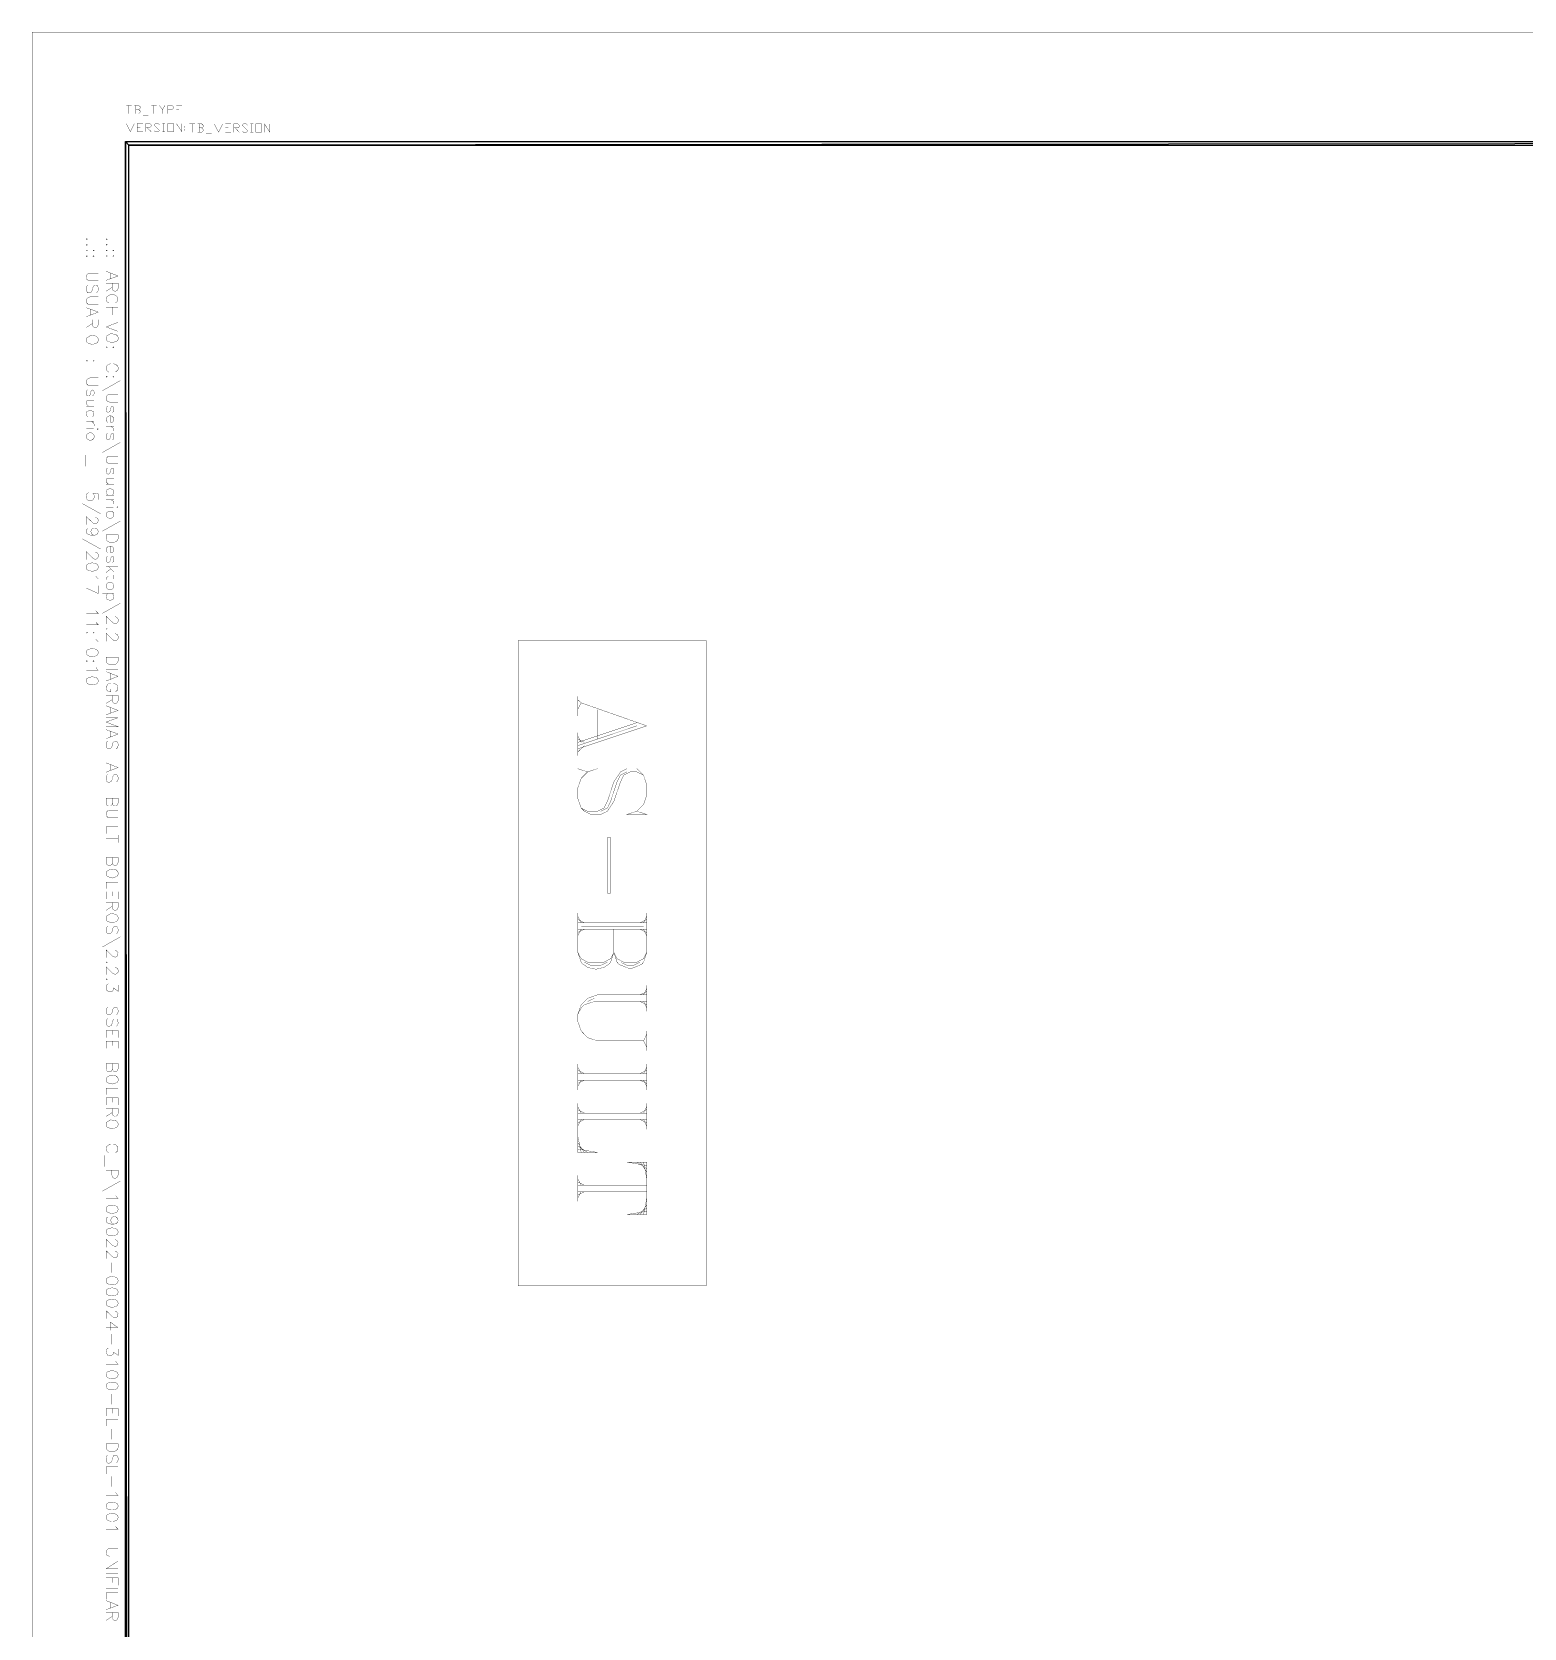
# Model space of a CAD drawing. Extents: x 0.1 to 11.6, y 0.2 to 16.4.
# Drawn here: x 0.125 to 4.391, y 11.799 to 16.364 of the extents above; entities that cross this region are included whole.
import ezdxf

# ---------------------------------------------------------------- set-up
doc = ezdxf.new("R2010")
doc.units = 0
doc.header["$MEASUREMENT"] = 0

msp = doc.modelspace()

# ---------------------------------------------------------------- linework, layer by layer
at = {"color": 0, "const_width": 0.000833}
for points in [[(0.125, 0.1875), (11.5667, 0.1875), (11.5667, 16.3633), (0.125, 16.3633), (0.125, 0.1875)], [(0.529189, 16.0783), (0.513346, 16.0783), (0.513346, 16.1017), (0.529189, 16.1017), (0.529189, 16.0783)], [(0.513346, 16.0783), (0.513346, 16.0783)], [(0.780817, 16.0767), (0.764974, 16.0767), (0.764974, 16.1008), (0.780817, 16.1008), (0.780817, 16.0767)], [(0.764974, 16.0767), (0.764974, 16.0767)], [(0.283311, 15.7708), (0.281685, 15.7725), (0.280003, 15.7708), (0.281685, 15.7692), (0.283311, 15.7708)], [(0.283311, 15.755), (0.281685, 15.7567), (0.280003, 15.755), (0.281685, 15.7533), (0.283311, 15.755)], [(0.340007, 15.7708), (0.338325, 15.7725), (0.336643, 15.7708), (0.338325, 15.7692), (0.340007, 15.7708)], [(0.340007, 15.755), (0.338325, 15.7567), (0.336643, 15.755), (0.338325, 15.7533), (0.340007, 15.755)], [(0.283311, 15.7392), (0.281685, 15.74), (0.280003, 15.7392), (0.281685, 15.7375), (0.283311, 15.7392)], [(0.283311, 15.7225), (0.281685, 15.7242), (0.280003, 15.7225), (0.281685, 15.7208), (0.283311, 15.7225)], [(0.302518, 15.7392), (0.300836, 15.74), (0.299154, 15.7392), (0.300836, 15.7375), (0.302518, 15.7392)], [(0.302518, 15.7225), (0.300836, 15.7242), (0.299154, 15.7225), (0.300836, 15.7208), (0.302518, 15.7225)], [(0.340007, 15.7392), (0.338325, 15.74), (0.336643, 15.7392), (0.338325, 15.7375), (0.340007, 15.7392)], [(0.340007, 15.7225), (0.338325, 15.7242), (0.336643, 15.7225), (0.338325, 15.7208), (0.340007, 15.7225)], [(0.359158, 15.7392), (0.357476, 15.74), (0.355849, 15.7392), (0.357476, 15.7375), (0.359158, 15.7392)], [(0.359158, 15.7225), (0.357476, 15.7242), (0.355849, 15.7225), (0.357476, 15.7208), (0.359158, 15.7225)], [(0.314182, 15.4858), (0.3125, 15.4892), (0.30919, 15.4925), (0.306913, 15.494), (0.292751, 15.4957), (0.281033, 15.4886), (0.280003, 15.4858), (0.280003, 15.48), (0.281685, 15.4767), (0.283475, 15.4744), (0.297092, 15.4697), (0.310656, 15.4744), (0.3125, 15.4767), (0.314182, 15.48), (0.314182, 15.4858)], [(0.370822, 15.4908), (0.36914, 15.4942), (0.365831, 15.4975), (0.363553, 15.499), (0.349447, 15.5007), (0.337674, 15.4936), (0.336643, 15.4908), (0.336643, 15.4842), (0.338325, 15.4817), (0.340115, 15.4794), (0.353733, 15.4747), (0.367296, 15.4794), (0.36914, 15.4817), (0.370822, 15.4842), (0.370822, 15.4908)], [(0.340007, 15.4617), (0.338325, 15.4633), (0.336643, 15.4617), (0.338325, 15.46), (0.340007, 15.4617)], [(0.359158, 15.4617), (0.357476, 15.4633), (0.355849, 15.4617), (0.357476, 15.46), (0.359158, 15.4617)], [(0.283311, 15.4233), (0.281685, 15.4242), (0.280003, 15.4233), (0.281685, 15.4217), (0.283311, 15.4233)], [(0.302518, 15.4233), (0.300836, 15.4242), (0.299154, 15.4233), (0.300836, 15.4217), (0.302518, 15.4233)], [(0.340007, 15.3775), (0.338325, 15.3792), (0.336643, 15.3775), (0.338325, 15.3758), (0.340007, 15.3775)], [(0.359158, 15.3775), (0.357476, 15.3792), (0.355849, 15.3775), (0.357476, 15.3758), (0.359158, 15.3775)], [(0.302518, 15.2092), (0.300836, 15.2125), (0.297526, 15.2158), (0.293349, 15.2175), (0.289985, 15.2175), (0.284993, 15.2158), (0.281685, 15.2125), (0.280003, 15.2092), (0.280003, 15.2042), (0.281685, 15.2008), (0.284993, 15.1975), (0.289985, 15.1958), (0.293349, 15.1958), (0.297526, 15.1975), (0.300836, 15.2008), (0.302518, 15.2042), (0.302518, 15.2092)], [(0.3125, 15.23), (0.310818, 15.2283), (0.3125, 15.2267), (0.314182, 15.2283), (0.3125, 15.23)], [(0.359158, 14.9858), (0.357476, 14.9892), (0.354167, 14.9925), (0.352268, 14.9929), (0.343696, 14.9931), (0.337349, 14.9881), (0.336643, 14.9858), (0.336643, 14.9808), (0.338325, 14.9775), (0.341689, 14.9742), (0.346679, 14.9725), (0.349989, 14.9725), (0.354167, 14.9742), (0.357476, 14.9775), (0.359158, 14.9808), (0.359158, 14.9858)], [(0.36914, 15.0067), (0.367512, 15.005), (0.36914, 15.0033), (0.370822, 15.005), (0.36914, 15.0067)], [(0.336643, 14.9258), (0.370822, 14.9258), (0.370822, 14.9142), (0.36914, 14.9092), (0.365831, 14.9067), (0.362522, 14.905), (0.357476, 14.9033), (0.349989, 14.9033), (0.344997, 14.905), (0.341689, 14.9067), (0.338325, 14.9092), (0.336643, 14.9142), (0.336643, 14.9258)], [(0.314182, 14.835), (0.3125, 14.84), (0.307508, 14.8433), (0.299154, 14.845), (0.294976, 14.845), (0.286675, 14.8433), (0.281685, 14.84), (0.280003, 14.835), (0.280003, 14.8317), (0.281685, 14.8267), (0.286675, 14.8233), (0.294976, 14.8217), (0.299154, 14.8217), (0.307508, 14.8233), (0.3125, 14.8267), (0.314182, 14.8317), (0.314182, 14.835)], [(0.359158, 14.7817), (0.357476, 14.785), (0.354167, 14.7883), (0.349989, 14.79), (0.346679, 14.79), (0.341689, 14.7883), (0.338325, 14.785), (0.336643, 14.7817), (0.336643, 14.7767), (0.338325, 14.7733), (0.341689, 14.77), (0.346679, 14.7683), (0.349989, 14.7683), (0.354167, 14.77), (0.357476, 14.7733), (0.359158, 14.7767), (0.359158, 14.7817)], [(0.340007, 14.6567), (0.338325, 14.6583), (0.336643, 14.6567), (0.338325, 14.655), (0.340007, 14.6567)], [(0.283311, 14.6458), (0.281685, 14.6475), (0.280003, 14.6458), (0.281685, 14.6442), (0.283311, 14.6458)], [(0.302518, 14.6458), (0.300836, 14.6475), (0.299154, 14.6458), (0.300836, 14.6442), (0.302518, 14.6458)], [(0.283311, 14.5642), (0.281685, 14.5658), (0.280003, 14.5642), (0.281685, 14.5625), (0.283311, 14.5642)], [(0.314182, 14.5908), (0.3125, 14.595), (0.307508, 14.5983), (0.299154, 14.6), (0.294976, 14.6), (0.286675, 14.5983), (0.281685, 14.595), (0.280003, 14.5908), (0.280003, 14.5875), (0.281685, 14.5825), (0.286675, 14.5792), (0.294976, 14.5775), (0.299154, 14.5775), (0.307508, 14.5792), (0.3125, 14.5825), (0.314182, 14.5875), (0.314182, 14.5908)], [(0.302518, 14.5642), (0.300836, 14.5658), (0.299154, 14.5642), (0.300836, 14.5625), (0.302518, 14.5642)], [(0.336643, 14.5758), (0.370822, 14.5758), (0.370822, 14.5642), (0.36914, 14.56), (0.365831, 14.5567), (0.362522, 14.555), (0.357476, 14.5533), (0.349989, 14.5533), (0.344997, 14.555), (0.341689, 14.5567), (0.338325, 14.56), (0.336643, 14.5642), (0.336643, 14.5758)], [(0.314182, 14.5092), (0.3125, 14.5142), (0.307508, 14.5175), (0.299154, 14.5192), (0.294976, 14.5192), (0.286675, 14.5175), (0.281685, 14.5142), (0.280003, 14.5092), (0.280003, 14.5058), (0.281685, 14.5017), (0.286675, 14.4983), (0.294976, 14.4967), (0.299154, 14.4967), (0.307508, 14.4983), (0.3125, 14.5017), (0.314182, 14.5058), (0.314182, 14.5092)], [(0.370822, 13.96), (0.36914, 13.9633), (0.365831, 13.9667), (0.363553, 13.9682), (0.349447, 13.9699), (0.337674, 13.9628), (0.336643, 13.96), (0.336643, 13.9542), (0.338325, 13.9508), (0.340115, 13.9485), (0.353733, 13.9439), (0.367296, 13.9485), (0.36914, 13.9508), (0.370822, 13.9542), (0.370822, 13.96)], [(0.370822, 13.8325), (0.36914, 13.8358), (0.365831, 13.8391), (0.363553, 13.8407), (0.349447, 13.8423), (0.337674, 13.8353), (0.336643, 13.8325), (0.336643, 13.8258), (0.338325, 13.8225), (0.340115, 13.8202), (0.353733, 13.8155), (0.367296, 13.8202), (0.36914, 13.8225), (0.370822, 13.8258), (0.370822, 13.8325)], [(0.340007, 13.7025), (0.338325, 13.7042), (0.336643, 13.7025), (0.338325, 13.7008), (0.340007, 13.7025)], [(0.340007, 13.6541), (0.338325, 13.6558), (0.336643, 13.6541), (0.338325, 13.6525), (0.340007, 13.6541)], [(0.370822, 13.3708), (0.36914, 13.3741), (0.365831, 13.3775), (0.363553, 13.3791), (0.349447, 13.3807), (0.337674, 13.3736), (0.336643, 13.3708), (0.336643, 13.3642), (0.338325, 13.3608), (0.339844, 13.3588), (0.353733, 13.3548), (0.367567, 13.3588), (0.36914, 13.3608), (0.370822, 13.3642), (0.370822, 13.3708)], [(0.370822, 13.2425), (0.36914, 13.2458), (0.365831, 13.2491), (0.363553, 13.2507), (0.349447, 13.2523), (0.337674, 13.2453), (0.336643, 13.2425), (0.336643, 13.2367), (0.338325, 13.2333), (0.340115, 13.2311), (0.353733, 13.2264), (0.367296, 13.2311), (0.36914, 13.2333), (0.370822, 13.2367), (0.370822, 13.2425)], [(0.370822, 12.9983), (0.36914, 13.0033), (0.36415, 13.0067), (0.355849, 13.0083), (0.351671, 13.0083), (0.343317, 13.0067), (0.338325, 13.0033), (0.336643, 12.9983), (0.336643, 12.995), (0.338325, 12.99), (0.343317, 12.9867), (0.351671, 12.985), (0.355849, 12.985), (0.36415, 12.9867), (0.36914, 12.99), (0.370822, 12.995), (0.370822, 12.9983)], [(0.370822, 12.9333), (0.36914, 12.9383), (0.36415, 12.9417), (0.355849, 12.9433), (0.351671, 12.9433), (0.343317, 12.9417), (0.338325, 12.9383), (0.336643, 12.9333), (0.336643, 12.93), (0.338325, 12.9258), (0.343317, 12.9225), (0.351671, 12.9208), (0.355849, 12.9208), (0.36415, 12.9225), (0.36914, 12.9258), (0.370822, 12.93), (0.370822, 12.9333)], [(0.370822, 12.7942), (0.36914, 12.7992), (0.36415, 12.8025), (0.355849, 12.8041), (0.351671, 12.8041), (0.343317, 12.8025), (0.338325, 12.7992), (0.336643, 12.7942), (0.336643, 12.7908), (0.338325, 12.7858), (0.343317, 12.7825), (0.351671, 12.7816), (0.355849, 12.7816), (0.36415, 12.7825), (0.36914, 12.7858), (0.370822, 12.7908), (0.370822, 12.7942)], [(0.370822, 12.7617), (0.36914, 12.7667), (0.36415, 12.77), (0.355849, 12.7717), (0.351671, 12.7717), (0.343317, 12.77), (0.338325, 12.7667), (0.336643, 12.7617), (0.336643, 12.7583), (0.338325, 12.7533), (0.340386, 12.7519), (0.353733, 12.7491), (0.367025, 12.7519), (0.36914, 12.7533), (0.370822, 12.7583), (0.370822, 12.7617)], [(0.370822, 12.7292), (0.36914, 12.7342), (0.36415, 12.7375), (0.355849, 12.7392), (0.351671, 12.7392), (0.343317, 12.7375), (0.338325, 12.7342), (0.336643, 12.7292), (0.336643, 12.7258), (0.338325, 12.7217), (0.343317, 12.7183), (0.351671, 12.7166), (0.355849, 12.7166), (0.36415, 12.7183), (0.36914, 12.7217), (0.370822, 12.7258), (0.370822, 12.7292)], [(0.370822, 12.525), (0.36914, 12.53), (0.36415, 12.5333), (0.355849, 12.535), (0.351671, 12.535), (0.343317, 12.5333), (0.338325, 12.53), (0.336643, 12.525), (0.336643, 12.5225), (0.338325, 12.5175), (0.343317, 12.5142), (0.351671, 12.5125), (0.355849, 12.5125), (0.36415, 12.5142), (0.36914, 12.5175), (0.370822, 12.5225), (0.370822, 12.525)], [(0.370822, 12.4933), (0.36914, 12.4975), (0.36415, 12.5008), (0.355849, 12.5025), (0.351671, 12.5025), (0.343317, 12.5008), (0.338325, 12.4975), (0.336643, 12.4933), (0.336643, 12.49), (0.338325, 12.485), (0.343317, 12.4817), (0.351671, 12.48), (0.355849, 12.48), (0.36415, 12.4817), (0.36914, 12.485), (0.370822, 12.49), (0.370822, 12.4933)], [(0.336643, 12.3258), (0.370822, 12.3258), (0.370822, 12.315), (0.36914, 12.31), (0.365831, 12.3066), (0.362522, 12.305), (0.357476, 12.3033), (0.349989, 12.3033), (0.344997, 12.305), (0.341689, 12.3066), (0.338325, 12.31), (0.336643, 12.315), (0.336643, 12.3258)], [(0.370822, 12.15), (0.36914, 12.1541), (0.36415, 12.1575), (0.355849, 12.1592), (0.351671, 12.1592), (0.343317, 12.1575), (0.338325, 12.1541), (0.336643, 12.15), (0.336643, 12.1467), (0.338325, 12.1417), (0.343317, 12.1383), (0.351671, 12.1367), (0.355849, 12.1367), (0.36415, 12.1383), (0.36914, 12.1417), (0.370822, 12.1467), (0.370822, 12.15)], [(0.370822, 12.1175), (0.36914, 12.1216), (0.36415, 12.125), (0.355849, 12.1266), (0.351671, 12.1266), (0.343317, 12.125), (0.338325, 12.1216), (0.336643, 12.1175), (0.336643, 12.1142), (0.338325, 12.1092), (0.343317, 12.1058), (0.351671, 12.1042), (0.355849, 12.1042), (0.36415, 12.1058), (0.36914, 12.1092), (0.370822, 12.1142), (0.370822, 12.1175)]]:
    msp.add_lwpolyline(points, close=True, dxfattribs=at)
for points in [[(0.394151, 16.1533), (0.409993, 16.1533)], [(0.401693, 16.1533), (0.401693, 16.13)], [(0.430012, 16.1417), (0.43419, 16.1458), (0.43419, 16.15), (0.430012, 16.1533), (0.417481, 16.1533)], [(0.417481, 16.13), (0.430012, 16.13), (0.43419, 16.1342), (0.43419, 16.1375), (0.430012, 16.1417), (0.421658, 16.1417)], [(0.421658, 16.1533), (0.421658, 16.13)], [(0.441678, 16.1258), (0.457519, 16.1258)], [(0.465821, 16.1533), (0.481662, 16.1533)], [(0.473307, 16.1533), (0.473307, 16.13)], [(0.48915, 16.1533), (0.497504, 16.1417), (0.497504, 16.13)], [(0.497504, 16.1417), (0.504992, 16.1533)], [(0.513346, 16.13), (0.513346, 16.1533), (0.525011, 16.1533), (0.529189, 16.15), (0.529189, 16.1458), (0.525011, 16.1417), (0.513346, 16.1417)], [(0.537489, 16.13), (0.537489, 16.1533), (0.553331, 16.1533)], [(0.537489, 16.1417), (0.544976, 16.1417)], [(0.537489, 16.13), (0.553331, 16.13)], [(0.394151, 16.1017), (0.405817, 16.0783), (0.417481, 16.1017)], [(0.425836, 16.0783), (0.425836, 16.1017), (0.441678, 16.1017)], [(0.425836, 16.09), (0.43419, 16.09)], [(0.425836, 16.0783), (0.441678, 16.0783)], [(0.449978, 16.0783), (0.449978, 16.1017), (0.461643, 16.1017), (0.465821, 16.0975), (0.465821, 16.0942), (0.461643, 16.09), (0.449978, 16.09)], [(0.453342, 16.09), (0.465821, 16.0783)], [(0.473307, 16.0817), (0.477485, 16.0783), (0.48584, 16.0783), (0.48915, 16.0817), (0.473307, 16.0975), (0.477485, 16.1017), (0.48584, 16.1017), (0.48915, 16.0975)], [(0.497504, 16.1017), (0.504992, 16.1017)], [(0.497504, 16.0783), (0.504992, 16.0783)], [(0.501682, 16.1017), (0.501682, 16.0783)], [(0.537489, 16.0783), (0.537489, 16.1017), (0.553331, 16.0783), (0.553331, 16.1017)], [(0.560818, 16.0942), (0.560818, 16.09)], [(0.560818, 16.0858), (0.560818, 16.0817)], [(0.574164, 16.1008), (0.590821, 16.1008)], [(0.582519, 16.1008), (0.582519, 16.0767)], [(0.610026, 16.0892), (0.61415, 16.0925), (0.61415, 16.0967), (0.610026, 16.1008), (0.598307, 16.1008)], [(0.598307, 16.0767), (0.610026, 16.0767), (0.61415, 16.0808), (0.61415, 16.085), (0.610026, 16.0892), (0.602485, 16.0892)], [(0.602485, 16.1008), (0.602485, 16.0767)], [(0.622504, 16.0733), (0.638346, 16.0733)], [(0.645833, 16.1008), (0.658311, 16.0767), (0.669976, 16.1008)], [(0.677518, 16.0767), (0.677518, 16.1008), (0.694174, 16.1008)], [(0.677518, 16.0892), (0.685818, 16.0892)], [(0.677518, 16.0767), (0.694174, 16.0767)], [(0.70166, 16.0767), (0.70166, 16.1008), (0.713325, 16.1008), (0.717503, 16.0967), (0.717503, 16.0925), (0.713325, 16.0892), (0.70166, 16.0892)], [(0.705838, 16.0892), (0.717503, 16.0767)], [(0.725857, 16.0808), (0.729167, 16.0767), (0.737522, 16.0767), (0.741644, 16.0808), (0.725857, 16.0967), (0.729167, 16.1008), (0.737522, 16.1008), (0.741644, 16.0967)], [(0.749186, 16.1008), (0.757488, 16.1008)], [(0.749186, 16.0767), (0.757488, 16.0767)], [(0.75331, 16.1008), (0.75331, 16.0767)], [(0.789171, 16.0767), (0.789171, 16.1008), (0.805012, 16.0767), (0.805012, 16.1008)], [(0.314182, 15.6742), (0.289985, 15.6742), (0.284993, 15.6725), (0.281685, 15.6692), (0.280003, 15.6642), (0.280003, 15.6608), (0.281685, 15.6558), (0.284993, 15.6533), (0.289985, 15.6517), (0.314182, 15.6517)], [(0.336643, 15.6792), (0.370822, 15.6658), (0.336643, 15.6533)], [(0.348307, 15.6742), (0.348307, 15.6575)], [(0.30919, 15.6175), (0.3125, 15.6208), (0.314182, 15.625), (0.314182, 15.6317), (0.3125, 15.6367), (0.30919, 15.64), (0.305826, 15.64), (0.302518, 15.6383), (0.300836, 15.6367), (0.299154, 15.6333), (0.296658, 15.6242), (0.294976, 15.6208), (0.293349, 15.6192), (0.289985, 15.6175), (0.284993, 15.6175), (0.281685, 15.6208), (0.280003, 15.625), (0.280003, 15.6317), (0.281685, 15.6367), (0.284993, 15.64)], [(0.336643, 15.645), (0.370822, 15.645), (0.370822, 15.63), (0.36914, 15.625), (0.367512, 15.6242), (0.36415, 15.6225), (0.36084, 15.6225), (0.357476, 15.6242), (0.355849, 15.625), (0.354167, 15.63), (0.354167, 15.645)], [(0.354167, 15.6333), (0.336643, 15.6225)], [(0.362522, 15.5883), (0.365831, 15.59), (0.36914, 15.5933), (0.370335, 15.595), (0.370335, 15.6037), (0.364312, 15.6103), (0.362522, 15.6108), (0.357476, 15.6125), (0.349989, 15.6125), (0.347657, 15.6121), (0.338271, 15.6058), (0.33686, 15.5956), (0.338325, 15.5933), (0.341689, 15.59), (0.344997, 15.5883)], [(0.314182, 15.6058), (0.289985, 15.6058), (0.284993, 15.6042), (0.281685, 15.6008), (0.280003, 15.5967), (0.280003, 15.5933), (0.281685, 15.5883), (0.284993, 15.585), (0.289985, 15.5833), (0.314182, 15.5833)], [(0.280003, 15.575), (0.314182, 15.5625), (0.280003, 15.5492)], [(0.291667, 15.57), (0.291667, 15.5542)], [(0.370822, 15.5767), (0.336643, 15.5767)], [(0.354167, 15.5767), (0.354167, 15.5542)], [(0.280003, 15.5408), (0.314182, 15.5408), (0.314182, 15.5267), (0.3125, 15.5217), (0.310818, 15.52), (0.307508, 15.5183), (0.304144, 15.5183), (0.300836, 15.52), (0.299154, 15.5217), (0.297526, 15.5267), (0.297526, 15.5408)], [(0.297526, 15.53), (0.280003, 15.5183)], [(0.370822, 15.5333), (0.336643, 15.52), (0.370822, 15.5075)], [(0.370822, 15.5542), (0.336643, 15.5542)], [(0.370822, 15.5408), (0.336643, 15.5408)], [(0.314182, 15.5075), (0.280003, 15.5075)], [(0.362522, 15.3908), (0.365831, 15.3925), (0.36914, 15.3958), (0.370822, 15.3983), (0.370822, 15.405), (0.36914, 15.4083), (0.365831, 15.4117), (0.362522, 15.4133), (0.357476, 15.415), (0.349989, 15.415), (0.344997, 15.4133), (0.341689, 15.4117), (0.338325, 15.4083), (0.336643, 15.405), (0.336643, 15.3983), (0.338325, 15.3958), (0.341689, 15.3925), (0.344997, 15.3908)], [(0.314182, 15.3742), (0.289985, 15.3742), (0.284993, 15.3725), (0.281685, 15.3692), (0.280003, 15.365), (0.280003, 15.3617), (0.281685, 15.3567), (0.284993, 15.3533), (0.289985, 15.3517), (0.314182, 15.3517)], [(0.297526, 15.3225), (0.300836, 15.3242), (0.302518, 15.3292), (0.302518, 15.3342), (0.300836, 15.3383), (0.297526, 15.34), (0.294976, 15.3383), (0.293349, 15.3358), (0.291667, 15.3275), (0.289985, 15.3242), (0.286675, 15.3225), (0.284993, 15.3225), (0.281685, 15.3242), (0.280003, 15.3292), (0.280003, 15.3342), (0.281685, 15.3383), (0.284993, 15.34)], [(0.377496, 15.3667), (0.325846, 15.3375)], [(0.302518, 15.3108), (0.286675, 15.3108), (0.281685, 15.3092), (0.280003, 15.3067), (0.280003, 15.3017), (0.281685, 15.2983), (0.286675, 15.2933)], [(0.302518, 15.2933), (0.280003, 15.2933)], [(0.370822, 15.3275), (0.346679, 15.3275), (0.341689, 15.3258), (0.338325, 15.3225), (0.336643, 15.3175), (0.336643, 15.3142), (0.338325, 15.3092), (0.341689, 15.3067), (0.346679, 15.305), (0.370822, 15.305)], [(0.354167, 15.2758), (0.357476, 15.2775), (0.359158, 15.2817), (0.359158, 15.2867), (0.357476, 15.2917), (0.354167, 15.2933), (0.351671, 15.2917), (0.349989, 15.2883), (0.348307, 15.2808), (0.346679, 15.2775), (0.343317, 15.2758), (0.341689, 15.2758), (0.338325, 15.2775), (0.336643, 15.2817), (0.336643, 15.2867), (0.338325, 15.2917), (0.341689, 15.2933)], [(0.302518, 15.2625), (0.280003, 15.2625)], [(0.302518, 15.25), (0.280003, 15.25)], [(0.297526, 15.2625), (0.300836, 15.2658), (0.302029, 15.2682), (0.30089, 15.2779), (0.291233, 15.2819), (0.281575, 15.2779), (0.280436, 15.2683), (0.281685, 15.2658), (0.284993, 15.2625)], [(0.293349, 15.25), (0.297526, 15.2483), (0.300836, 15.245), (0.302518, 15.2417), (0.302518, 15.2367)], [(0.349989, 15.2658), (0.349989, 15.2467), (0.353353, 15.2467), (0.355849, 15.2483), (0.357476, 15.25), (0.359158, 15.2525), (0.359158, 15.2575), (0.357476, 15.2608), (0.354167, 15.2642), (0.349989, 15.2658), (0.346679, 15.2658), (0.341689, 15.2642), (0.338325, 15.2608), (0.336643, 15.2575), (0.336643, 15.2525), (0.338325, 15.25), (0.341689, 15.2467)], [(0.300836, 15.2283), (0.280003, 15.2283)], [(0.359158, 15.235), (0.336643, 15.235)], [(0.354167, 15.1975), (0.357476, 15.1992), (0.359158, 15.2042), (0.359158, 15.2092), (0.357476, 15.2142), (0.354167, 15.2158), (0.351671, 15.2142), (0.349989, 15.2108), (0.348307, 15.2025), (0.346679, 15.1992), (0.343317, 15.1975), (0.341689, 15.1975), (0.338325, 15.1992), (0.336643, 15.2042), (0.336643, 15.2092), (0.338325, 15.2142), (0.341689, 15.2158)], [(0.349989, 15.235), (0.354167, 15.2333), (0.357476, 15.23), (0.359158, 15.2267), (0.359158, 15.2225)], [(0.377496, 15.19), (0.325846, 15.1608)], [(0.276693, 15.1542), (0.276693, 15.1217)], [(0.370822, 15.1508), (0.346679, 15.1508), (0.341689, 15.1492), (0.338325, 15.1458), (0.336643, 15.1408), (0.336643, 15.1375), (0.338325, 15.1333), (0.341689, 15.13), (0.346679, 15.1283), (0.370822, 15.1283)], [(0.354167, 15.0992), (0.357476, 15.1008), (0.359158, 15.1058), (0.359158, 15.11), (0.357476, 15.115), (0.354167, 15.1167), (0.351671, 15.115), (0.349989, 15.1117), (0.348307, 15.1042), (0.346679, 15.1008), (0.343317, 15.0992), (0.341689, 15.0992), (0.338325, 15.1008), (0.336643, 15.1058), (0.336643, 15.11), (0.338325, 15.115), (0.341689, 15.1167)], [(0.359158, 15.0875), (0.343317, 15.0875), (0.338325, 15.0858), (0.336643, 15.0825), (0.336643, 15.0783), (0.338325, 15.075), (0.343317, 15.07)], [(0.359158, 15.07), (0.336643, 15.07)], [(0.314182, 15.0258), (0.314182, 15.0425), (0.299154, 15.0442), (0.300836, 15.0425), (0.302518, 15.0375), (0.302518, 15.0325), (0.300836, 15.0275), (0.297526, 15.0242), (0.293349, 15.0225), (0.289985, 15.0225), (0.284993, 15.0242), (0.281685, 15.0275), (0.280003, 15.0325), (0.280003, 15.0375), (0.281685, 15.0425), (0.283311, 15.0442), (0.286675, 15.0458)], [(0.359158, 15.0392), (0.336643, 15.0392)], [(0.359158, 15.0258), (0.336643, 15.0258)], [(0.354167, 15.0392), (0.357476, 15.0425), (0.358561, 15.0449), (0.35726, 15.0543), (0.347874, 15.0582), (0.338433, 15.0542), (0.337185, 15.0449), (0.338325, 15.0425), (0.341689, 15.0392)], [(0.349989, 15.0258), (0.354167, 15.0242), (0.357476, 15.0217), (0.359158, 15.0183), (0.359158, 15.0133)], [(0.320856, 14.9858), (0.268337, 15.015)], [(0.305826, 14.9758), (0.307508, 14.9758), (0.309462, 14.9751), (0.314128, 14.9693), (0.313151, 14.9611), (0.306586, 14.9565), (0.298449, 14.9597), (0.296658, 14.9617), (0.280003, 14.9775), (0.280003, 14.955)], [(0.357476, 15.005), (0.336643, 15.005)], [(0.302518, 14.9242), (0.297526, 14.9258), (0.294976, 14.9292), (0.293349, 14.9342), (0.293349, 14.9358), (0.294976, 14.94), (0.297526, 14.9433), (0.302518, 14.945), (0.304144, 14.945), (0.30919, 14.9433), (0.3125, 14.94), (0.314182, 14.9358), (0.314182, 14.9342), (0.3125, 14.9292), (0.30919, 14.9258), (0.302518, 14.9242), (0.294976, 14.9242), (0.286675, 14.9258), (0.281685, 14.9292), (0.280003, 14.9342), (0.280003, 14.9367), (0.281685, 14.9417), (0.284993, 14.9433)], [(0.377496, 14.965), (0.325846, 14.9358)], [(0.320856, 14.885), (0.268337, 14.9142)], [(0.349989, 14.8933), (0.349989, 14.8742), (0.353353, 14.8742), (0.355849, 14.8758), (0.357476, 14.8775), (0.359158, 14.88), (0.359158, 14.885), (0.357476, 14.8883), (0.354167, 14.8917), (0.349989, 14.8933), (0.346679, 14.8933), (0.341689, 14.8917), (0.338325, 14.8883), (0.336643, 14.885), (0.336643, 14.88), (0.338325, 14.8775), (0.341689, 14.8742)], [(0.305826, 14.8758), (0.307508, 14.8758), (0.310818, 14.8742), (0.3125, 14.8725), (0.314182, 14.8692), (0.314182, 14.8625), (0.3125, 14.8592), (0.310818, 14.8575), (0.307508, 14.8558), (0.304144, 14.8558), (0.300836, 14.8575), (0.296658, 14.8608), (0.280003, 14.8775), (0.280003, 14.8542)], [(0.354167, 14.8467), (0.357476, 14.8483), (0.359158, 14.8525), (0.359158, 14.8575), (0.357476, 14.8625), (0.354167, 14.8642), (0.351671, 14.8625), (0.349989, 14.8592), (0.348307, 14.8508), (0.346679, 14.8483), (0.343317, 14.8467), (0.341689, 14.8467), (0.338325, 14.8483), (0.336643, 14.8525), (0.336643, 14.8575), (0.338325, 14.8625), (0.341689, 14.8642)], [(0.370822, 14.835), (0.336643, 14.835)], [(0.359158, 14.8192), (0.343317, 14.835)], [(0.307508, 14.8075), (0.30919, 14.8042), (0.314182, 14.7992), (0.280003, 14.7992)], [(0.349989, 14.8283), (0.336643, 14.8175)], [(0.370822, 14.8058), (0.343317, 14.8058), (0.338325, 14.8042), (0.336643, 14.8008), (0.336643, 14.7975)], [(0.359158, 14.8108), (0.359158, 14.7992)], [(0.280003, 14.7733), (0.314182, 14.7575), (0.314182, 14.78)], [(0.359158, 14.7575), (0.325846, 14.7575)], [(0.354167, 14.7575), (0.357476, 14.7542), (0.358615, 14.7517), (0.357368, 14.7418), (0.347874, 14.7376), (0.338379, 14.7418), (0.337131, 14.7517), (0.338325, 14.7542), (0.341689, 14.7575)], [(0.307508, 14.7083), (0.30919, 14.7058), (0.314182, 14.7008), (0.280003, 14.7008)], [(0.377496, 14.73), (0.325846, 14.7008)], [(0.307508, 14.6767), (0.30919, 14.6733), (0.314182, 14.6683), (0.280003, 14.6683)], [(0.362522, 14.6908), (0.36415, 14.6908), (0.367512, 14.6892), (0.36914, 14.6875), (0.370822, 14.6842), (0.370822, 14.6775), (0.36914, 14.675), (0.367512, 14.6733), (0.36415, 14.6717), (0.36084, 14.6717), (0.357476, 14.6733), (0.353353, 14.6767), (0.336643, 14.6925), (0.336643, 14.67)], [(0.307508, 14.6275), (0.30919, 14.6242), (0.314182, 14.62), (0.280003, 14.62)], [(0.362522, 14.6425), (0.36415, 14.6425), (0.367512, 14.6408), (0.36914, 14.6392), (0.370822, 14.6358), (0.370822, 14.6292), (0.36914, 14.6258), (0.367512, 14.6242), (0.36415, 14.6225), (0.36084, 14.6225), (0.357476, 14.6242), (0.353353, 14.6275), (0.336643, 14.6442), (0.336643, 14.6208)], [(1.51497, 12.7775), (1.51497, 14.6233)], [(2.05251, 12.7775), (2.05251, 14.6233), (1.51497, 14.6233)], [(0.307508, 14.5467), (0.30919, 14.5433), (0.314182, 14.5383), (0.280003, 14.5383)], [(0.370822, 14.5417), (0.336643, 14.5417)], [(0.336643, 14.5342), (0.370822, 14.5208), (0.336643, 14.5075)], [(0.348307, 14.5292), (0.348307, 14.5125)], [(0.362522, 14.4767), (0.365831, 14.4783), (0.36914, 14.4817), (0.370606, 14.484), (0.369358, 14.4947), (0.359918, 14.5012), (0.357476, 14.5017), (0.349989, 14.5017), (0.344997, 14.5), (0.342557, 14.4992), (0.336317, 14.4903), (0.339464, 14.4799), (0.341689, 14.4783), (0.344997, 14.4767), (0.349989, 14.4767), (0.349989, 14.485)], [(0.336643, 14.4658), (0.370822, 14.4658), (0.370822, 14.4508), (0.36914, 14.4467), (0.367512, 14.445), (0.36415, 14.4433), (0.36084, 14.4433), (0.357476, 14.445), (0.355849, 14.4467), (0.354167, 14.4508), (0.354167, 14.4658)], [(0.354167, 14.4542), (0.336643, 14.4433)], [(0.336643, 14.4367), (0.370822, 14.4233), (0.336643, 14.4108)], [(0.348307, 14.4317), (0.348307, 14.4158)], [(1.685, 14.4633), (1.685, 14.4075)], [(1.685, 14.4542), (1.69499, 14.445), (1.685, 14.4258)], [(1.88249, 14.3792), (1.69499, 14.445)], [(1.74164, 14.4258), (1.74164, 14.3417)], [(0.336643, 14.4025), (0.370822, 14.4025), (0.336643, 14.39), (0.370822, 14.3767), (0.336643, 14.3767)], [(1.85417, 14.3883), (1.685, 14.3317)], [(1.85417, 14.3792), (1.685, 14.3225)], [(1.88249, 14.3792), (1.685, 14.3133)], [(0.336643, 14.3683), (0.370822, 14.3558), (0.336643, 14.3425)], [(0.365831, 14.3133), (0.36914, 14.3167), (0.370822, 14.3217), (0.370822, 14.3283), (0.36914, 14.3325), (0.365831, 14.3358), (0.362522, 14.3358), (0.359158, 14.3342), (0.357476, 14.3325), (0.355849, 14.33), (0.353353, 14.32), (0.351671, 14.3167), (0.349989, 14.315), (0.346679, 14.3133), (0.341689, 14.3133), (0.338325, 14.3167), (0.336643, 14.3217), (0.336643, 14.3283), (0.338325, 14.3325), (0.341689, 14.3358)], [(0.348307, 14.3633), (0.348307, 14.3475)], [(1.685, 14.36), (1.685, 14.2942)], [(1.69499, 14.3317), (1.685, 14.3508)], [(1.70415, 14.3317), (1.685, 14.3417)], [(1.70415, 14.3225), (1.685, 14.3042)], [(0.336643, 14.2733), (0.370822, 14.26), (0.336643, 14.2467)], [(0.348307, 14.2683), (0.348307, 14.2517)], [(1.87332, 14.2383), (1.85417, 14.2475), (1.83501, 14.2475), (1.81668, 14.2383), (1.80751, 14.2192), (1.78836, 14.1633), (1.77001, 14.135), (1.75082, 14.1258), (1.7225, 14.1258), (1.70415, 14.135), (1.69499, 14.1442), (1.685, 14.1725), (1.685, 14.2008), (1.69499, 14.2292), (1.71332, 14.2475), (1.74164, 14.2567), (1.685, 14.2567), (1.71332, 14.2475)], [(1.85417, 14.135), (1.88249, 14.1258), (1.82585, 14.1258), (1.85417, 14.135), (1.87332, 14.1542), (1.88249, 14.1817), (1.88249, 14.21), (1.87332, 14.2383), (1.85417, 14.2567), (1.82585, 14.2567), (1.80751, 14.2475), (1.78836, 14.2192), (1.77001, 14.1633), (1.75999, 14.1442), (1.74164, 14.135), (1.71332, 14.135), (1.69499, 14.1442)], [(1.82585, 14.2475), (1.80751, 14.2383), (1.79753, 14.2192), (1.77919, 14.1633), (1.77001, 14.1442), (1.75082, 14.135)], [(0.365831, 14.2183), (0.36914, 14.2208), (0.370822, 14.2258), (0.370822, 14.2325), (0.36914, 14.2375), (0.365831, 14.2408), (0.362522, 14.2408), (0.359158, 14.2392), (0.357476, 14.2375), (0.355849, 14.2342), (0.353353, 14.2242), (0.351671, 14.2208), (0.349989, 14.2192), (0.346679, 14.2183), (0.341689, 14.2183), (0.338325, 14.2208), (0.336643, 14.2258), (0.336643, 14.2325), (0.338325, 14.2375), (0.341689, 14.2408)], [(0.336643, 14.1725), (0.370822, 14.1725), (0.370822, 14.1583), (0.36914, 14.1533), (0.367512, 14.1517), (0.36415, 14.15), (0.36084, 14.15), (0.357476, 14.1517), (0.355849, 14.1533), (0.354167, 14.1583), (0.354167, 14.1725)], [(0.354167, 14.1583), (0.353353, 14.1533), (0.351671, 14.1517), (0.348307, 14.15), (0.343317, 14.15), (0.340007, 14.1517), (0.338325, 14.1533), (0.336643, 14.1583), (0.336643, 14.1725)], [(0.370822, 14.1383), (0.346679, 14.1383), (0.341689, 14.1367), (0.338325, 14.1333), (0.336643, 14.1292), (0.336643, 14.1258), (0.338325, 14.1208), (0.341689, 14.1175), (0.346679, 14.1158), (0.370822, 14.1158)], [(0.370822, 14.1033), (0.336643, 14.1033)], [(0.370822, 14.09), (0.336643, 14.09), (0.336643, 14.0708)], [(0.370822, 14.0675), (0.370822, 14.045)], [(1.77919, 14.06), (1.77919, 13.9008), (1.77001, 13.9008)], [(1.77919, 14.06), (1.77001, 14.06), (1.77001, 13.9008)], [(0.370822, 14.0558), (0.336643, 14.0558)], [(0.336643, 14.0025), (0.370822, 14.0025), (0.370822, 13.9883), (0.36914, 13.9833), (0.367512, 13.9817), (0.36415, 13.98), (0.36084, 13.98), (0.357476, 13.9817), (0.355849, 13.9833), (0.354167, 13.9883), (0.354167, 14.0025)], [(0.354167, 13.9883), (0.353353, 13.9833), (0.351671, 13.9817), (0.348307, 13.98), (0.343317, 13.98), (0.340007, 13.9817), (0.338325, 13.9833), (0.336643, 13.9883), (0.336643, 14.0025)], [(0.370822, 13.9325), (0.336643, 13.9325), (0.336643, 13.9133)], [(0.336643, 13.905), (0.370822, 13.905), (0.370822, 13.8842)], [(0.336643, 13.905), (0.336643, 13.8842)], [(0.354167, 13.905), (0.354167, 13.8925)], [(0.336643, 13.8741), (0.370822, 13.8741), (0.370822, 13.86), (0.36914, 13.855), (0.367512, 13.8533), (0.36415, 13.8517), (0.36084, 13.8517), (0.357476, 13.8533), (0.355849, 13.855), (0.354167, 13.86), (0.354167, 13.8741)], [(0.354167, 13.8633), (0.336643, 13.8517)], [(1.78836, 13.7317), (1.77919, 13.7033), (1.77556, 13.6987), (1.76025, 13.6884), (1.73719, 13.6832), (1.71408, 13.6881), (1.69857, 13.6987), (1.69499, 13.7033), (1.685, 13.7317), (1.685, 13.8441)], [(1.69499, 13.8158), (1.685, 13.835)], [(1.88249, 13.8441), (1.88249, 13.7317), (1.87332, 13.7033), (1.86729, 13.6968), (1.83539, 13.6838), (1.80354, 13.6968), (1.79753, 13.7033), (1.78836, 13.7317)], [(1.88249, 13.835), (1.87332, 13.8158)], [(0.365831, 13.7842), (0.36914, 13.7875), (0.370822, 13.7917), (0.370822, 13.7983), (0.36914, 13.8033), (0.365831, 13.8066), (0.362522, 13.8066), (0.359158, 13.805), (0.357476, 13.8033), (0.355849, 13.8), (0.353353, 13.79), (0.351671, 13.7875), (0.349989, 13.7858), (0.346679, 13.7842), (0.341689, 13.7842), (0.338325, 13.7875), (0.336643, 13.7917), (0.336643, 13.7983), (0.338325, 13.8033), (0.341689, 13.8066)], [(1.70415, 13.8158), (1.685, 13.8258)], [(1.88249, 13.8158), (1.685, 13.8158)], [(1.88249, 13.7975), (1.685, 13.7975)], [(1.70415, 13.7975), (1.685, 13.7883)], [(1.69499, 13.7975), (1.685, 13.7783)], [(1.87332, 13.8066), (1.69499, 13.8066)], [(1.88249, 13.7317), (1.87332, 13.7133), (1.85417, 13.7033), (1.81668, 13.7033), (1.79753, 13.7133), (1.78836, 13.7317), (1.78836, 13.7975)], [(1.88249, 13.8258), (1.86333, 13.8158)], [(1.88249, 13.7883), (1.86333, 13.7975)], [(1.88249, 13.7783), (1.87332, 13.7975)], [(0.377496, 13.7758), (0.325846, 13.7466)], [(0.362522, 13.7367), (0.36415, 13.7367), (0.366103, 13.7361), (0.370768, 13.7302), (0.369792, 13.7219), (0.363282, 13.7174), (0.355143, 13.7206), (0.353353, 13.7225), (0.336643, 13.7383), (0.336643, 13.7158)], [(1.78836, 13.7317), (1.77919, 13.7133), (1.75999, 13.7033), (1.71332, 13.7033), (1.69499, 13.7133), (1.685, 13.7317)], [(1.77001, 13.7033), (1.75082, 13.6942), (1.7225, 13.6942), (1.70415, 13.7033)], [(1.86333, 13.7033), (1.845, 13.6942), (1.82585, 13.6942), (1.80751, 13.7033)], [(0.362522, 13.6883), (0.36415, 13.6883), (0.367512, 13.6866), (0.36914, 13.685), (0.370822, 13.6816), (0.370822, 13.675), (0.36914, 13.6725), (0.367512, 13.6708), (0.36415, 13.6692), (0.36084, 13.6692), (0.357476, 13.6708), (0.353353, 13.6733), (0.336643, 13.69), (0.336643, 13.6675)], [(0.370822, 13.6383), (0.370822, 13.62), (0.357476, 13.63), (0.357476, 13.625), (0.355849, 13.6216), (0.354167, 13.62), (0.349989, 13.6183), (0.346679, 13.6183), (0.341689, 13.62), (0.338325, 13.6233), (0.336643, 13.6283), (0.336643, 13.6333), (0.338325, 13.6383), (0.340007, 13.64), (0.343317, 13.6417)], [(1.88249, 13.61), (1.74164, 13.61), (1.71332, 13.6), (1.69499, 13.5817), (1.685, 13.5533), (1.685, 13.535), (1.69499, 13.5067), (1.71332, 13.4875), (1.74164, 13.4783), (1.87332, 13.4783)], [(1.88249, 13.6191), (1.86333, 13.61)], [(1.88249, 13.6283), (1.87332, 13.61)], [(1.88249, 13.6375), (1.88249, 13.5625)], [(0.365831, 13.5525), (0.36914, 13.5558), (0.370822, 13.56), (0.370822, 13.5667), (0.36914, 13.5717), (0.365831, 13.575), (0.362522, 13.575), (0.359158, 13.5733), (0.357476, 13.5717), (0.355849, 13.5683), (0.353353, 13.5583), (0.351671, 13.5558), (0.349989, 13.5541), (0.346679, 13.5525), (0.341689, 13.5525), (0.338325, 13.5558), (0.336643, 13.56), (0.336643, 13.5667), (0.338325, 13.5717), (0.341689, 13.575)], [(1.88249, 13.5908), (1.73247, 13.5908), (1.70415, 13.5817), (1.69499, 13.5725), (1.685, 13.5533)], [(1.87332, 13.6), (1.73247, 13.6), (1.71332, 13.5908)], [(1.88249, 13.5817), (1.86333, 13.5908)], [(1.88249, 13.5725), (1.87332, 13.5908)], [(0.365831, 13.52), (0.36914, 13.5233), (0.370822, 13.5283), (0.371149, 13.5306), (0.36811, 13.5408), (0.358886, 13.5408), (0.357476, 13.5392), (0.355849, 13.5358), (0.353353, 13.5266), (0.351671, 13.5233), (0.349989, 13.5217), (0.346679, 13.52), (0.341689, 13.52), (0.338325, 13.5233), (0.336643, 13.5283), (0.336643, 13.5341), (0.338325, 13.5392), (0.341689, 13.5425)], [(0.336643, 13.5083), (0.370822, 13.5083), (0.370822, 13.4875)], [(0.336643, 13.5083), (0.336643, 13.4875)], [(0.336643, 13.4775), (0.370822, 13.4775), (0.370822, 13.4567)], [(0.336643, 13.4775), (0.336643, 13.4567)], [(0.354167, 13.5083), (0.354167, 13.4958)], [(0.354167, 13.4775), (0.354167, 13.465)], [(1.88249, 13.4975), (1.87332, 13.4783), (1.88249, 13.46)], [(1.88249, 13.5067), (1.88249, 13.45)], [(0.336643, 13.4133), (0.370822, 13.4133), (0.370822, 13.3983), (0.36914, 13.3933), (0.367512, 13.3917), (0.36415, 13.39), (0.36084, 13.39), (0.357476, 13.3917), (0.355849, 13.3933), (0.354167, 13.3983), (0.354167, 13.4133)], [(0.354167, 13.3983), (0.353353, 13.3933), (0.351671, 13.3917), (0.348307, 13.39), (0.343317, 13.39), (0.340007, 13.3917), (0.338325, 13.3933), (0.336643, 13.3983), (0.336643, 13.4133)], [(1.685, 13.4125), (1.685, 13.3375)], [(1.69499, 13.385), (1.685, 13.4033)], [(1.70415, 13.385), (1.685, 13.3942)], [(1.88249, 13.385), (1.685, 13.385)], [(1.87332, 13.375), (1.69499, 13.375)], [(1.88249, 13.3942), (1.86333, 13.385)], [(1.88249, 13.4033), (1.87332, 13.385)], [(1.88249, 13.4125), (1.88249, 13.3375)], [(0.370822, 13.3433), (0.336643, 13.3433), (0.336643, 13.3242)], [(1.88249, 13.3658), (1.685, 13.3658)], [(1.70415, 13.3658), (1.685, 13.3567)], [(1.69499, 13.3658), (1.685, 13.3475)], [(1.88249, 13.3567), (1.86333, 13.3658)], [(1.88249, 13.3475), (1.87332, 13.3658)], [(0.336643, 13.3158), (0.370822, 13.3158), (0.370822, 13.295)], [(0.336643, 13.3158), (0.336643, 13.295)], [(0.336643, 13.285), (0.370822, 13.285), (0.370822, 13.27), (0.36914, 13.2658), (0.367512, 13.2642), (0.36415, 13.2625), (0.36084, 13.2625), (0.357476, 13.2642), (0.355849, 13.2658), (0.354167, 13.27), (0.354167, 13.285)], [(0.354167, 13.3158), (0.354167, 13.3025)], [(1.685, 13.3), (1.685, 13.1591), (1.74164, 13.1591)], [(1.69499, 13.2717), (1.685, 13.2908)], [(1.88249, 13.2908), (1.87332, 13.2717)], [(1.88249, 13.3), (1.88249, 13.225)], [(0.354167, 13.2733), (0.336643, 13.2625)], [(1.70415, 13.2717), (1.685, 13.2816)], [(1.88249, 13.2717), (1.685, 13.2717)], [(1.88249, 13.2533), (1.685, 13.2533)], [(1.70415, 13.2533), (1.685, 13.2441)], [(1.69499, 13.2533), (1.685, 13.2342)], [(1.87332, 13.2625), (1.69499, 13.2625)], [(1.88249, 13.2816), (1.86333, 13.2717)], [(1.88249, 13.2441), (1.86333, 13.2533)], [(1.88249, 13.2342), (1.87332, 13.2533)], [(1.685, 13.2067), (1.69499, 13.1591)], [(0.333333, 13.1508), (0.333333, 13.1183)], [(0.362522, 13.1583), (0.365831, 13.16), (0.36914, 13.1633), (0.370389, 13.1651), (0.370497, 13.1742), (0.364367, 13.181), (0.362522, 13.1816), (0.357476, 13.1833), (0.349989, 13.1833), (0.347493, 13.1829), (0.338108, 13.1764), (0.336806, 13.1657), (0.338325, 13.1633), (0.341689, 13.16), (0.344997, 13.1583)], [(1.685, 13.1875), (1.70415, 13.1591)], [(1.685, 13.1783), (1.71332, 13.1591)], [(1.685, 13.1692), (1.74164, 13.1591)], [(0.336643, 13.1083), (0.370822, 13.1083), (0.370822, 13.0941), (0.36914, 13.0891), (0.367512, 13.0875), (0.36415, 13.0858), (0.359158, 13.0858), (0.355849, 13.0875), (0.354167, 13.0891), (0.353353, 13.0941), (0.353353, 13.1083)], [(1.88249, 13.1317), (1.82585, 13.1317)], [(1.82585, 12.9817), (1.88249, 12.9817), (1.88249, 13.1317)], [(1.88249, 13.1216), (1.82585, 13.1317)], [(1.88249, 13.1125), (1.85417, 13.1317)], [(1.88249, 13.1033), (1.86333, 13.1317)], [(1.88249, 13.0842), (1.87332, 13.1317)], [(0.377496, 13.0775), (0.325846, 13.0483)], [(1.685, 13.0941), (1.685, 13.0192)], [(1.69499, 13.0658), (1.685, 13.0842)], [(1.70415, 13.0658), (1.685, 13.075)], [(1.88249, 13.0658), (1.685, 13.0658)], [(1.87332, 13.0566), (1.69499, 13.0566)], [(0.36415, 13.0358), (0.365831, 13.0325), (0.370822, 13.0275), (0.336643, 13.0275)], [(1.88249, 13.0467), (1.685, 13.0467)], [(1.70415, 13.0467), (1.685, 13.0375)], [(1.69499, 13.0467), (1.685, 13.0283)], [(1.88249, 13.0092), (1.86333, 12.9817)], [(1.88249, 13.0283), (1.87332, 12.9817)], [(0.359158, 12.9542), (0.354167, 12.9558), (0.351671, 12.9592), (0.349989, 12.9641), (0.349989, 12.9658), (0.351671, 12.9708), (0.354167, 12.9742), (0.359158, 12.9758), (0.36084, 12.9758), (0.365831, 12.9742), (0.36914, 12.9708), (0.370822, 12.9658), (0.370822, 12.9641), (0.36914, 12.9592), (0.365831, 12.9558), (0.359158, 12.9542), (0.351671, 12.9542), (0.343317, 12.9558), (0.338325, 12.9592), (0.336643, 12.9641), (0.336643, 12.9675), (0.338325, 12.9725), (0.341689, 12.9742)], [(1.88249, 12.9908), (1.82585, 12.9817)], [(1.88249, 13), (1.85417, 12.9817)], [(0.362522, 12.9092), (0.36415, 12.9092), (0.366103, 12.9086), (0.370768, 12.9027), (0.369792, 12.8944), (0.363282, 12.8899), (0.355143, 12.8931), (0.353353, 12.895), (0.336643, 12.9108), (0.336643, 12.8883)], [(0.362522, 12.8766), (0.36415, 12.8766), (0.366103, 12.876), (0.370768, 12.8702), (0.369792, 12.8619), (0.363282, 12.8574), (0.355143, 12.8606), (0.353353, 12.8625), (0.336643, 12.8783), (0.336643, 12.8558)], [(0.351671, 12.8441), (0.351671, 12.815)], [(1.51497, 12.7775), (2.05251, 12.7775)], [(0.362522, 12.705), (0.36415, 12.705), (0.366103, 12.7044), (0.370768, 12.6985), (0.369792, 12.6902), (0.363282, 12.6857), (0.355143, 12.6889), (0.353353, 12.6908), (0.336643, 12.7067), (0.336643, 12.6841)], [(0.370822, 12.6583), (0.336643, 12.6583)], [(0.370822, 12.6583), (0.348307, 12.6742), (0.348307, 12.65)], [(0.370822, 12.5967), (0.370822, 12.5792), (0.357476, 12.5883), (0.357476, 12.5833), (0.356337, 12.5814), (0.349447, 12.5774), (0.340929, 12.5796), (0.336262, 12.5875), (0.338271, 12.5962), (0.340007, 12.5983), (0.343317, 12.6)], [(0.351671, 12.64), (0.351671, 12.6108)], [(0.36415, 12.5625), (0.365831, 12.5591), (0.370822, 12.5541), (0.336643, 12.5541)], [(0.351671, 12.4683), (0.351671, 12.4391)], [(0.336643, 12.4267), (0.370822, 12.4267), (0.370822, 12.4058)], [(0.336643, 12.4267), (0.336643, 12.4058)], [(0.354167, 12.4267), (0.354167, 12.4133)], [(0.370822, 12.3958), (0.336643, 12.3958), (0.336643, 12.3766)], [(0.351671, 12.3683), (0.351671, 12.3391)], [(0.365831, 12.2708), (0.36914, 12.2741), (0.370822, 12.2791), (0.370822, 12.2858), (0.36914, 12.2908), (0.365831, 12.2933), (0.362522, 12.2933), (0.359158, 12.2925), (0.357476, 12.2908), (0.355849, 12.2875), (0.353353, 12.2775), (0.351671, 12.2741), (0.349989, 12.2725), (0.346679, 12.2708), (0.341689, 12.2708), (0.338325, 12.2741), (0.336643, 12.2791), (0.336643, 12.2858), (0.338325, 12.2908), (0.341689, 12.2933)], [(0.370822, 12.26), (0.336643, 12.26), (0.336643, 12.24)], [(0.351671, 12.2325), (0.351671, 12.2033)], [(0.36415, 12.1866), (0.365831, 12.1833), (0.370822, 12.1783), (0.336643, 12.1783)], [(0.36415, 12.09), (0.365831, 12.0866), (0.370822, 12.0817), (0.336643, 12.0817)], [(0.370822, 12.0266), (0.346679, 12.0266), (0.341689, 12.025), (0.338325, 12.0217), (0.336643, 12.0167), (0.336643, 12.0133), (0.338325, 12.0083), (0.341689, 12.0058), (0.346679, 12.0042), (0.370822, 12.0042)], [(0.336643, 11.9908), (0.370822, 11.9908), (0.336643, 11.9683), (0.370822, 11.9683)], [(0.370822, 11.955), (0.336643, 11.955)], [(0.336643, 11.9425), (0.370822, 11.9425), (0.370822, 11.9208)], [(0.354167, 11.9425), (0.354167, 11.9291)], [(0.370822, 11.9133), (0.336643, 11.9133)], [(0.370822, 11.9), (0.336643, 11.9), (0.336643, 11.8808)], [(0.336643, 11.8775), (0.370822, 11.8642), (0.336643, 11.8517)], [(0.348307, 11.8725), (0.348307, 11.8567)], [(0.336643, 11.8433), (0.370822, 11.8433), (0.370822, 11.8292), (0.36914, 11.8242), (0.367512, 11.8225), (0.36415, 11.8208), (0.36084, 11.8208), (0.357476, 11.8225), (0.355849, 11.8242), (0.354167, 11.8292), (0.354167, 11.8433)], [(0.354167, 11.8325), (0.336643, 11.8208)]]:
    msp.add_lwpolyline(points, dxfattribs=at)
at = {"color": 0}
for points in [[(11.3, 16.05), (0.401693, 16.04), (0.391656, 16.05)], [(0.401693, 16.04), (0.391656, 16.05), (0.401693, 0.554144)], [(0.391656, 16.05), (0.401693, 0.554144), (0.391656, 0.543294)], [(11.29, 16.04), (11.3, 16.05), (0.401693, 16.04)]]:
    msp.add_lwpolyline(points, close=True, dxfattribs=at)

doc.saveas('drawing.dxf')
